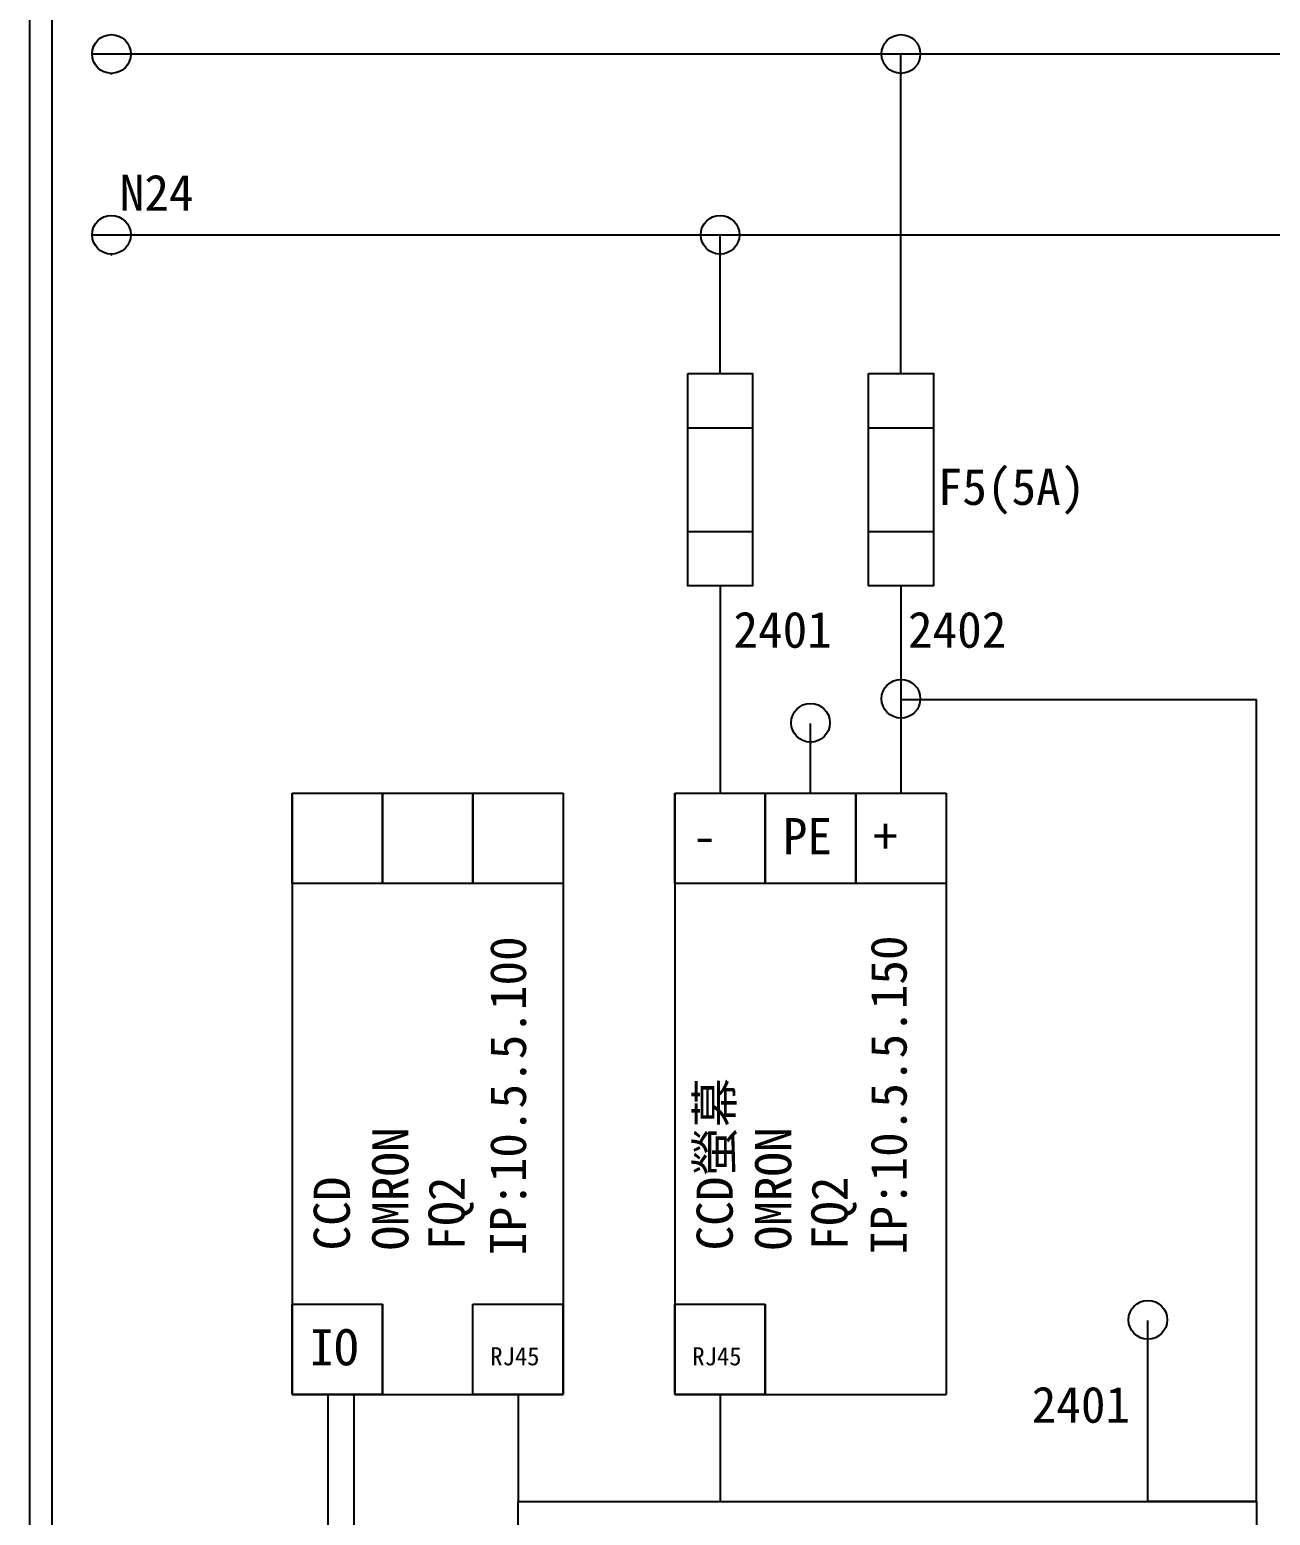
# Model space of a CAD drawing. Extents: x 10 to 297, y 3 to 207.
# Drawn here: x 10 to 78.6, y 47.1 to 129.3 of the extents above; entities that cross this region are included whole.
import ezdxf

# ---------------------------------------------------------------- set-up
doc = ezdxf.new("R2010")
doc.units = 0
doc.layers.get('0').update_dxf_attribs({"linetype": 'CONTINUOUS'})
doc.layers.add('圖框層', color=7, linetype='CONTINUOUS')
doc.layers.add('標尺寸層', color=3, linetype='CONTINUOUS')
doc.styles.add('STSL', font='kaiu.ttf')

msp = doc.modelspace()

# ---------------------------------------------------------------- linework, layer by layer
at = {"color": 7}
for centre in [(14.517, 127.959), (58.178, 127.959), (14.517, 117.959), (48.178, 117.959), (58.178, 92.298), (53.178, 90.968), (71.834, 57.949)]:
    msp.add_circle(centre, 1.071, dxfattribs=at)
at = {"layer": '圖框層', "color": 7}
for p, q in [((10, 3), (10, 206.969)), ((11.25, 4.25), (11.25, 205.719))]:
    msp.add_line(p, q, dxfattribs=at)
at = {"layer": '標尺寸層', "color": 7}
for p, q in [((13.446, 127.959), (217.598, 127.959)), ((58.178, 110.284), (58.178, 127.959)), ((14.512, 126.888), (14.512, 126.822)), ((58.173, 126.888), (58.173, 126.822)), ((13.446, 117.959), (197.598, 117.959)), ((48.178, 110.284), (48.178, 117.959)), ((14.512, 116.888), (14.512, 116.822)), ((48.173, 116.888), (48.173, 116.822)), ((46.385, 107.284), (49.971, 107.284)), ((56.385, 107.284), (59.971, 107.284)), ((46.385, 101.546), (49.971, 101.546)), ((56.385, 101.546), (59.971, 101.546)), ((48.178, 98.546), (48.178, 87.085)), ((58.178, 98.546), (58.178, 87.085)), ((58.178, 92.252), (77.834, 92.252)), ((77.834, 47.903), (77.834, 92.252)), ((53.178, 87.085), (53.178, 90.923)), ((53.173, 89.897), (53.173, 89.832)), ((24.505, 87.085), (29.505, 87.085)), ((24.505, 82.085), (24.505, 87.085)), ((24.505, 87.085), (39.505, 87.085)), ((24.505, 87.085), (24.505, 53.816)), ((29.505, 87.085), (29.505, 82.085)), ((29.505, 87.085), (34.505, 87.085)), ((29.505, 82.085), (29.505, 87.085)), ((34.505, 87.085), (39.505, 87.085)), ((34.505, 82.085), (34.505, 87.085)), ((34.505, 87.085), (34.505, 82.085)), ((39.505, 87.085), (39.505, 82.085)), ((39.505, 87.085), (39.505, 53.816)), ((45.678, 87.085), (50.678, 87.085)), ((45.678, 82.085), (45.678, 87.085)), ((45.678, 87.085), (60.678, 87.085)), ((45.678, 87.085), (45.678, 53.816)), ((50.678, 87.085), (50.678, 82.085)), ((50.678, 87.085), (55.678, 87.085)), ((50.678, 82.085), (50.678, 87.085)), ((55.678, 87.085), (60.678, 87.085)), ((55.678, 82.085), (55.678, 87.085)), ((55.678, 87.085), (55.678, 82.085)), ((60.678, 87.085), (60.678, 82.085)), ((60.678, 87.085), (60.678, 53.816)), ((29.505, 82.085), (24.505, 82.085)), ((34.505, 82.085), (29.505, 82.085)), ((39.505, 82.085), (34.505, 82.085)), ((50.678, 82.085), (45.678, 82.085)), ((55.678, 82.085), (50.678, 82.085)), ((60.678, 82.085), (55.678, 82.085)), ((24.505, 58.816), (29.505, 58.816)), ((24.505, 53.816), (24.505, 58.816)), ((29.505, 58.816), (29.505, 53.816)), ((29.505, 53.816), (29.505, 58.816)), ((34.505, 58.816), (39.505, 58.816)), ((34.505, 53.816), (34.505, 58.816)), ((39.505, 58.816), (39.505, 53.816)), ((39.505, 53.816), (39.505, 58.816)), ((45.678, 58.816), (50.678, 58.816)), ((45.678, 53.816), (45.678, 58.816)), ((50.678, 58.816), (50.678, 53.816)), ((50.678, 53.816), (50.678, 58.816)), ((71.834, 47.903), (71.834, 57.903)), ((24.505, 53.816), (39.505, 53.816)), ((29.505, 53.816), (24.505, 53.816)), ((26.48, 53.816), (26.48, 41.383)), ((27.922, 53.816), (27.922, 25.999)), ((39.505, 53.816), (34.505, 53.816)), ((37.005, 53.816), (37.005, 47.903)), ((45.678, 53.816), (60.678, 53.816)), ((50.678, 53.816), (45.678, 53.816)), ((48.178, 53.816), (48.178, 47.903)), ((77.834, 47.903), (71.834, 47.903))]:
    msp.add_line(p, q, dxfattribs=at)
for points in [[(46.385, 110.284), (49.971, 110.284), (49.971, 98.546), (46.385, 98.546)], [(46.385, 110.284), (49.971, 110.284), (49.971, 98.546), (46.385, 98.546)], [(56.385, 110.284), (59.971, 110.284), (59.971, 98.546), (56.385, 98.546)], [(56.385, 110.284), (59.971, 110.284), (59.971, 98.546), (56.385, 98.546)], [(37.005, 47.903), (77.834, 47.903), (77.834, 38), (37.005, 38)]]:
    msp.add_lwpolyline(points, close=True, dxfattribs=at)

# ---------------------------------------------------------------- texts
at = {"layer": '圖框層', "color": 7, "style": 'STSL'}
for s, height, p in [('N24', 2, (14.98, 119.286)), ('F5(5A)', 2, (60.212, 103.019)), ('2401', 2, (48.915, 95.119)), ('2402', 2, (58.567, 95.119)), ('PE', 2, (51.642, 83.7)), ('+', 2, (56.642, 83.7)), ('-', 2, (46.642, 83.7)), ('IO', 2, (25.468, 55.432)), ('RJ45', 1, (35.468, 55.432)), ('RJ45', 1, (46.642, 55.432)), ('2401', 2, (65.408, 52.258))]:
    msp.add_text(s, height=height, dxfattribs=at).set_placement(p)
for s, p in [('IP:10.5.5.100', (37.447, 61.473)), ('IP:10.5.5.150', (58.496, 61.519)), ('CCD螢幕', (48.877, 61.788)), ('OMRON', (30.94, 61.788)), ('OMRON', (52.113, 61.788)), ('CCD', (27.703, 61.788)), ('FQ2', (34.052, 61.788)), ('FQ2', (55.225, 61.788))]:
    msp.add_text(s, height=2, rotation=90, dxfattribs=at).set_placement(p)

doc.saveas('drawing.dxf')
